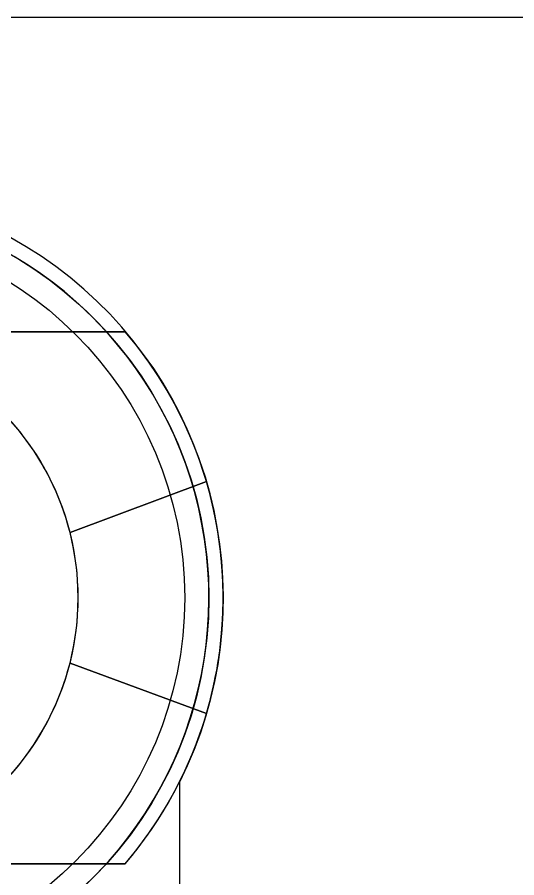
# Model space of a CAD drawing. Header units: millimetres. Extents: x -107 to 32, y -62 to 1.
# Drawn here: x -61.67 to -51.35, y -16.43 to 1.36 of the extents above; entities that cross this region are included whole.
import ezdxf

# ---------------------------------------------------------------- set-up
doc = ezdxf.new("R2010")
doc.units = ezdxf.units.MM
doc.layers.add('Pad', color=7, linetype='CONTINUOUS')
doc.layers.add('Part__Feature006', color=7, linetype='CONTINUOUS')

msp = doc.modelspace()

# ---------------------------------------------------------------- linework, layer by layer
at = {"layer": 'Pad'}
for p, q in [((-101.682, 1.36167), (27.4093, 1.36167)), ((-101.682, 1.36167, 2), (27.4093, 1.36167, 2)), ((-101.682, 1.36167), (27.4093, 1.36167)), ((-101.682, 1.36167, 2), (27.4093, 1.36167, 2))]:
    msp.add_line(p, q, dxfattribs=at)
at = {"layer": 'Part__Feature006'}
for p, q in [((-72.3842, -5.14, -4.75), (-59.4358, -5.14, -4.75)), ((-72.3842, -5.14, -4.75), (-59.4358, -5.14, -4.75)), ((-59.4358, -5.14, -3.75), (-63.41, -5.14, -3.75)), ((-59.4358, -5.14, -3.75), (-63.41, -5.14, -3.75)), ((-59.4358, -5.14, -4.75), (-59.4358, -5.14, -3.75)), ((-59.4358, -5.14, -4.75), (-59.4358, -5.14, -3.75)), ((-60.5783, -9.29, -3.75), (-57.7611, -8.24, -3.75)), ((-57.7611, -8.24, -2.75), (-60.5783, -9.29, -2.75)), ((-57.7611, -8.24, -2.75), (-60.5783, -9.29, -2.75)), ((-60.5783, -9.29, -3.75), (-57.7611, -8.24, -3.75)), ((-57.7611, -8.24, -3.75), (-57.7611, -8.24, -2.75)), ((-57.7611, -8.24, -3.75), (-57.7611, -8.24, -2.75)), ((-60.5783, -9.29, -2.75), (-60.5783, -9.29, -3.75)), ((-60.5783, -9.29, -2.75), (-60.5783, -9.29, -3.75)), ((-57.7586, -13.0314, -3.75), (-60.5783, -11.99, -3.75)), ((-60.5783, -11.99, -2.75), (-57.7586, -13.0314, -2.75)), ((-60.5783, -11.99, -3.75), (-60.5783, -11.99, -2.75)), ((-60.5783, -11.99, -2.75), (-57.7586, -13.0314, -2.75)), ((-57.7586, -13.0314, -3.75), (-60.5783, -11.99, -3.75)), ((-60.5783, -11.99, -3.75), (-60.5783, -11.99, -2.75)), ((-57.7586, -13.0314, -3.75), (-57.7586, -13.0314, -2.75)), ((-57.7586, -13.0314, -3.75), (-57.7586, -13.0314, -2.75)), ((-58.31, -22.14, -6), (-58.31, -14.4466, -6)), ((-58.31, -14.4466, -6), (-58.31, -14.4466, -4.75)), ((-58.31, -22.14, -6), (-58.31, -14.4466, -6)), ((-58.31, -14.4466, -6), (-58.31, -14.4466, -4.75)), ((-58.31, -22.14, -4.75), (-58.31, -14.4466, -4.75)), ((-58.31, -22.14, -4.75), (-58.31, -14.4466, -4.75)), ((-59.4358, -16.14, -4.75), (-72.3842, -16.14, -4.75)), ((-59.4358, -16.14, -4.75), (-72.3842, -16.14, -4.75)), ((-63.41, -16.14, -3.75), (-59.4358, -16.14, -3.75)), ((-63.41, -16.14, -3.75), (-59.4358, -16.14, -3.75)), ((-59.4358, -16.14, -4.75), (-59.4358, -16.14, -3.75)), ((-59.4358, -16.14, -4.75), (-59.4358, -16.14, -3.75))]:
    msp.add_line(p, q, dxfattribs=at)
for radius in [8.2, 8.2, 7.7, 7.7]:
    msp.add_circle((-65.91, -10.64), radius, dxfattribs=at)
for centre, radius, start, end in [((-65.91, -10.64, -6), 8.5, -26.6047, -153.395), ((-65.91, -10.64, -6), 8.5, -26.6047, -153.395), ((-65.91, -10.64, -4.75), 8.5, -26.6047, -153.395), ((-65.91, -10.64, -4.75), 8.5, -26.6047, -153.395), ((-65.91, -10.64, -6), 8.2, -50.6433, -129.357), ((-65.91, -10.64, -6), 8.2, -50.6433, -129.357), ((-65.91, -10.64, -3.75), 8.495, 16.4106, 40.3488), ((-65.91, -10.64, -4.75), 8.495, -40.3488, 40.3488), ((-65.91, -10.64, -3.75), 8.495, 16.4106, 40.3488), ((-65.91, -10.64, -4.75), 8.495, -40.3488, 40.3488), ((-65.91, -10.64, -3.75), 5.5, 14.2087, 62.9643), ((-65.91, -10.64, -2.5), 5.5, -62.9643, 62.9643), ((-65.91, -10.64, -2.5), 5.5, -62.9643, 62.9643), ((-65.91, -10.64, -3.75), 5.5, 14.2087, 62.9643), ((-65.91, -10.64, -2.75), 8.495, -16.3505, 16.4106), ((-65.91, -10.64, -2.75), 8.495, -16.3505, 16.4106), ((-65.91, -10.64, -2.75), 5.5, -14.2087, 14.2087), ((-65.91, -10.64, -2.75), 5.5, -14.2087, 14.2087), ((-65.91, -10.64, -3.75), 5.5, -62.9643, -14.2087), ((-65.91, -10.64, -3.75), 5.5, -62.9643, -14.2087), ((-65.91, -10.64, -3.75), 8.495, -40.3488, -16.3505), ((-65.91, -10.64, -3.75), 8.495, -40.3488, -16.3505)]:
    msp.add_arc(centre, radius, start, end, dxfattribs=at)

doc.saveas('drawing.dxf')
